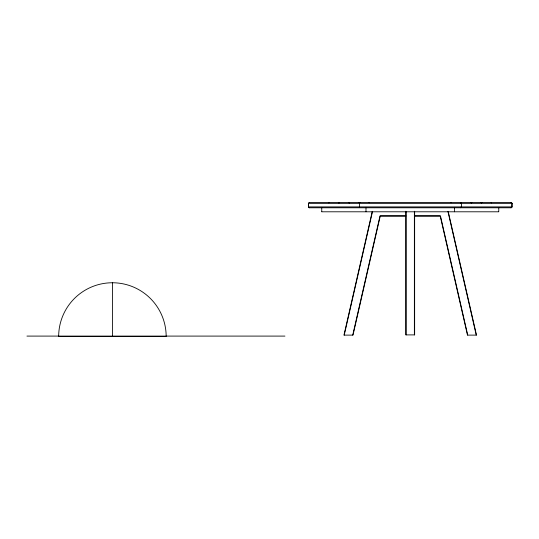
<?xml version="1.0" encoding="UTF-8"?>
<svg xmlns="http://www.w3.org/2000/svg" width="539" height="539" viewBox="0 0 539 539"><rect width="100%" height="100%" fill="white"/><g stroke="black" fill="none" stroke-linecap="round" stroke-linejoin="round"><path stroke-width="0.81" d="M359.405 203.371L359.493 202.88M460.643 207.778C461.862 206.767 461.936 203.398 460.549 202.489M511.551 202.637L512.05 203.371L511.834 207.387M372.274 211.369L343.956 335.117L352.998 335.117L380.238 216.092L405.827 216.092M344.226 335.117L372.489 211.625M352.728 335.117L380.029 215.822L405.827 215.822M359.419 202.88L359.412 207.07M308.537 203.035L308.537 207.239M328.871 202.88L329.295 202.489M339.051 202.88L339.476 202.489M349.232 202.88L349.656 202.489M359.911 202.489L359.553 202.752M365.988 207.326L365.988 211.76M461.222 202.88L461.647 202.489M471.403 202.88L471.827 202.489M481.583 202.88L482.007 202.489M321.749 207.326L321.749 211.76M498.77 211.712L498.77 207.374M451.076 202.752L451.507 202.489M454.471 211.76L454.471 207.326M308.867 202.637L309.48 202.489M511.423 207.717L510.985 207.778M309.433 202.489L511.033 202.489M512.05 203.371L308.463 203.371L308.483 207.07M308.463 206.902L512.05 206.902M309.433 207.778L511.033 207.778M321.864 211.793L498.602 211.793M414.639 215.822L440.437 215.822L467.737 335.117M414.639 216.092L440.222 216.092L467.468 335.117L476.51 335.117L448.185 211.369M26.95 336.093L284.942 336.093M510.985 202.489L511.423 202.556M309.48 207.778L308.867 207.63M491.17 202.489L491.595 202.88M480.99 202.489L481.415 202.88M470.81 202.489L471.234 202.88M368.959 202.489L369.323 202.752M358.819 202.489L359.243 202.88M348.639 202.489L349.063 202.88M338.458 202.489L338.876 202.88M359.628 207.63L359.372 207.239M359.553 207.522L359.338 206.902M447.976 211.625L476.24 335.117M511.983 203.203L512.003 206.902M414.639 211.254L414.639 334.894L405.827 334.894L405.827 211.254M414.37 211.524L414.37 334.894M406.096 211.524L406.096 334.894M112.422 282.759A53.752 53.752 0 0 0 58.67 336.511L166.167 336.511A53.752 53.752 0 0 0 112.422 282.759L112.422 336.511"/></g></svg>
